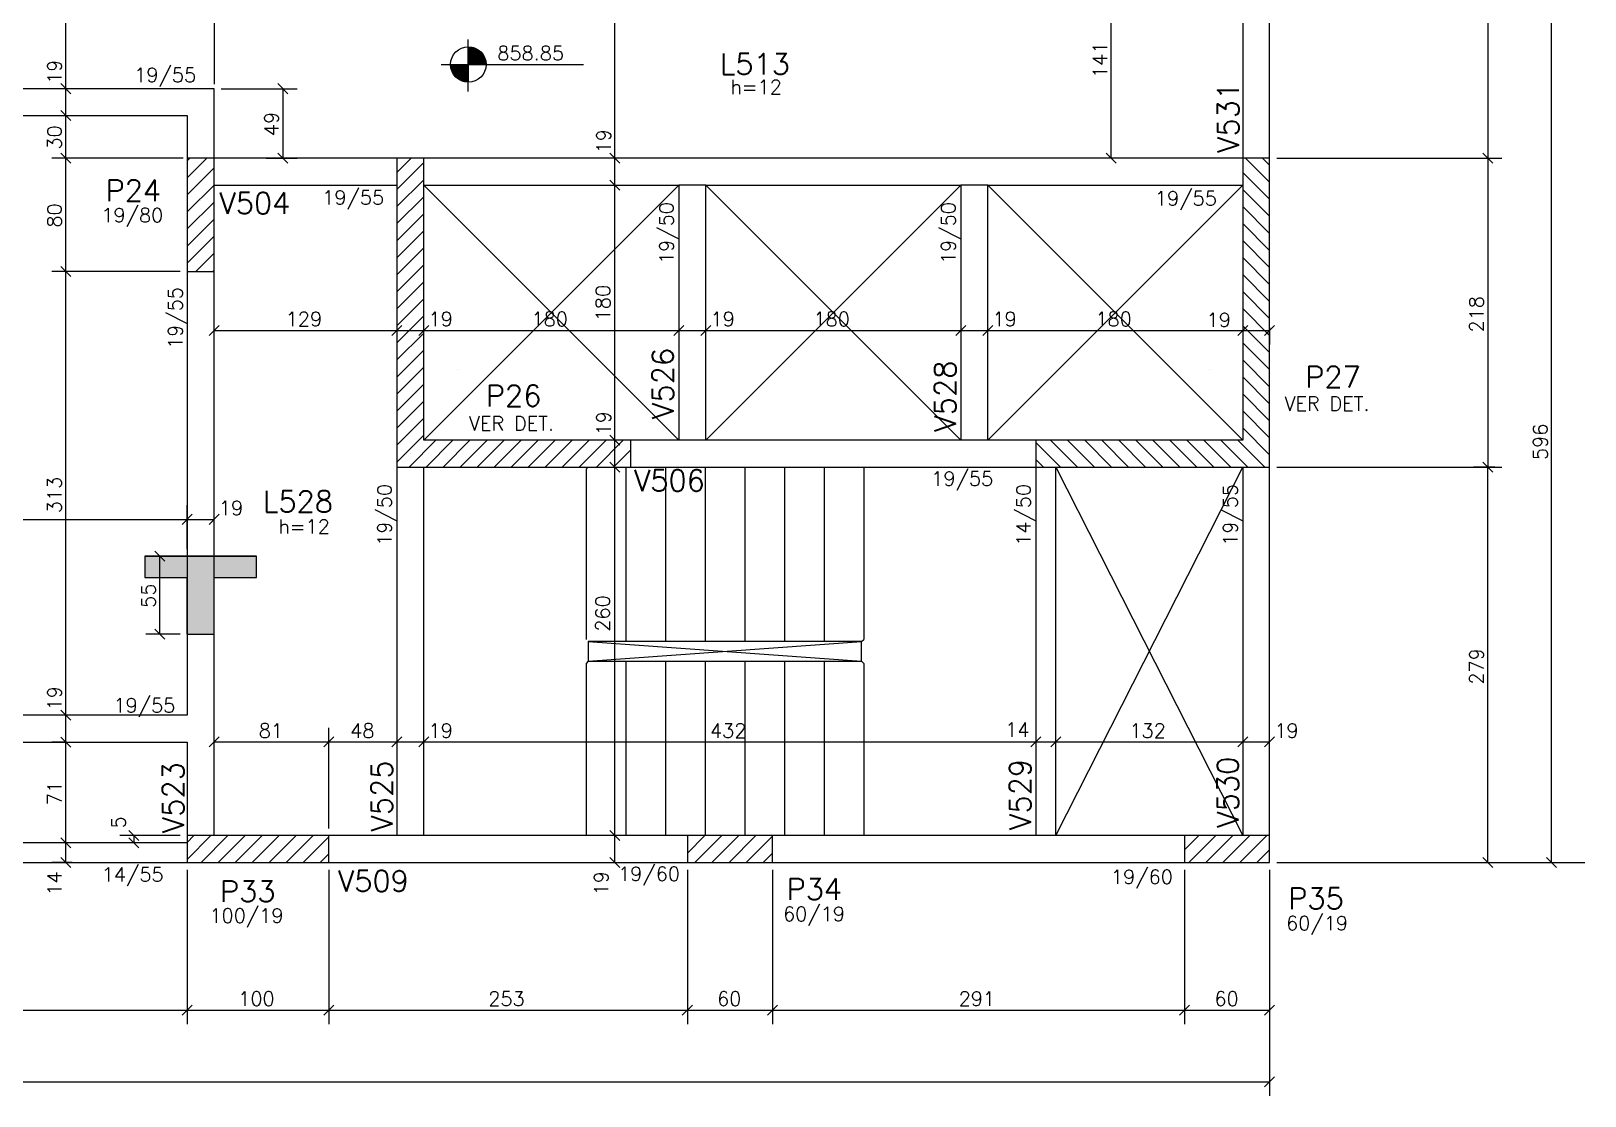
# Model space of a CAD drawing. Extents: x 715 to 5965, y 191 to 4191.
# Drawn here: x 3879 to 4976, y 2524 to 3275 of the extents above; entities that cross this region are included whole.
import ezdxf

# ---------------------------------------------------------------- set-up
doc = ezdxf.new("R2010")
doc.units = 0
doc.header["$MEASUREMENT"] = 0
for name, color, linetype in [('1', 1, 'CONTINUOUS'), ('2', 2, 'CONTINUOUS'), ('3', 3, 'CONTINUOUS'), ('4', 4, 'CONTINUOUS'), ('6', 6, 'CONTINUOUS'), ('7', 7, 'CONTINUOUS'), ('8', 8, 'CONTINUOUS'), ('9', 9, 'CONTINUOUS')]:
    doc.layers.add(name, color=color, linetype=linetype)
doc.styles.get("Standard").update_dxf_attribs({"font": 'ROMANS.SHX'})

msp = doc.modelspace()

# ---------------------------------------------------------------- linework, layer by layer
at = {"layer": '1', "linetype": 'Continuous'}
for p, q in [((4156.1105, 2986.6155), (4336.1105, 3166.6155)), ((4156.1105, 3166.6155), (4336.1105, 2986.6155)), ((4156.1105, 2986.6155), (4336.1105, 3166.6155)), ((4156.1105, 3166.6155), (4336.1105, 2986.6155)), ((4355.1105, 2986.6155), (4535.1105, 3166.6155)), ((4355.1105, 3166.6155), (4535.1105, 2986.6155)), ((4355.1105, 2986.6155), (4535.1105, 3166.6155)), ((4355.1105, 3166.6155), (4535.1105, 2986.6155)), ((4554.1105, 2986.6155), (4734.1105, 3166.6155)), ((4554.1105, 3166.6155), (4734.1105, 2986.6155)), ((4554.1105, 2986.6155), (4734.1105, 3166.6155)), ((4554.1105, 3166.6155), (4734.1105, 2986.6155)), ((4602.1105, 2707.6155), (4734.1105, 2967.6155)), ((4602.1105, 2967.6155), (4734.1105, 2707.6155)), ((4602.1105, 2707.6155), (4734.1105, 2967.6155)), ((4602.1105, 2967.6155), (4734.1105, 2707.6155))]:
    msp.add_line(p, q, dxfattribs=at)
at = {"layer": '2', "linetype": 'Continuous'}
for p, q in [((3906.987279, 3231.079966), (3899.916211, 3238.151034)), ((3906.987279, 3231.079966), (3899.916211, 3238.151034)), ((4053.074658, 3238.151034), (4060.145726, 3231.079966)), ((3906.987279, 3212.079966), (3899.916211, 3219.151034)), ((3906.987279, 3212.079966), (3899.916211, 3219.151034)), ((3906.987279, 3182.079966), (3899.916211, 3189.151034)), ((3906.987279, 3182.079966), (3899.916211, 3189.151034)), ((4053.074658, 3189.151034), (4060.145726, 3182.079966)), ((4294.530828, 3182.079966), (4287.45976, 3189.151034)), ((4294.530828, 3182.079966), (4287.45976, 3189.151034)), ((4644.854657, 3182.079966), (4637.783589, 3189.151034)), ((4903.570832, 3189.151034), (4910.641899, 3182.079966)), ((4903.570832, 3189.151034), (4910.641899, 3182.079966)), ((4294.530828, 3163.079966), (4287.45976, 3170.151034)), ((4294.530828, 3163.079966), (4287.45976, 3170.151034)), ((3998.6105, 3155.6155), (3998.6105, 3155.6155)), ((3906.987279, 3102.079966), (3899.916211, 3109.151034)), ((3906.987279, 3102.079966), (3899.916211, 3109.151034)), ((4004.574966, 3060.53655), (4011.646034, 3067.607618)), ((4004.574966, 3060.53655), (4011.646034, 3067.607618)), ((4133.574966, 3060.53655), (4140.646034, 3067.607618)), ((4133.574966, 3060.53655), (4140.646034, 3067.607618)), ((4152.574966, 3060.53655), (4159.646034, 3067.607618)), ((4152.574966, 3060.53655), (4159.646034, 3067.607618)), ((4332.574966, 3060.53655), (4339.646034, 3067.607618)), ((4332.574966, 3060.53655), (4339.646034, 3067.607618)), ((4351.574966, 3060.53655), (4358.646034, 3067.607618)), ((4351.574966, 3060.53655), (4358.646034, 3067.607618)), ((4531.574966, 3060.53655), (4538.646034, 3067.607618)), ((4531.574966, 3060.53655), (4538.646034, 3067.607618)), ((4550.574966, 3060.53655), (4557.646034, 3067.607618)), ((4550.574966, 3060.53655), (4557.646034, 3067.607618)), ((4730.574966, 3060.53655), (4737.646034, 3067.607618)), ((4730.574966, 3060.53655), (4737.646034, 3067.607618)), ((4749.574966, 3060.53655), (4756.646034, 3067.607618)), ((4749.574966, 3060.53655), (4756.646034, 3067.607618)), ((4756.646034, 3067.607618), (4749.574966, 3060.53655)), ((4179.701159, 3036.706159), (4179.701159, 3036.706159)), ((4710.519841, 3036.706159), (4710.519841, 3036.706159)), ((4294.530828, 2983.079966), (4287.45976, 2990.151034)), ((4294.530828, 2983.079966), (4287.45976, 2990.151034)), ((4146.6105, 2977.1155), (4146.6105, 2977.1155)), ((4294.530828, 2964.079966), (4287.45976, 2971.151034)), ((4294.530828, 2964.079966), (4287.45976, 2971.151034)), ((4910.641899, 2964.079966), (4903.570832, 2971.151034)), ((4910.641899, 2964.079966), (4903.570832, 2971.151034)), ((4910.641899, 2964.079966), (4903.570832, 2971.151034)), ((4903.570832, 2971.151034), (4910.641899, 2964.079966)), ((3985.574966, 2927.242188), (3992.646034, 2934.313256)), ((3985.574966, 2927.242188), (3992.646034, 2934.313256)), ((4004.574966, 2927.242188), (4011.646034, 2934.313256)), ((3973.331418, 2901.29555), (3966.260351, 2908.366618)), ((3973.331418, 2846.29555), (3966.260351, 2853.366618)), ((3906.987279, 2789.079966), (3899.916211, 2796.151034)), ((3906.987279, 2789.079966), (3899.916211, 2796.151034)), ((3906.987279, 2770.079966), (3899.916211, 2777.151034)), ((3906.987279, 2770.079966), (3899.916211, 2777.151034)), ((4004.574966, 2770.191359), (4011.646034, 2777.262427)), ((4085.574966, 2770.191359), (4092.646034, 2777.262427)), ((4085.574966, 2770.191359), (4092.646034, 2777.262427)), ((4133.574966, 2770.191359), (4140.646034, 2777.262427)), ((4133.574966, 2770.191359), (4140.646034, 2777.262427)), ((4152.574966, 2770.191359), (4159.646034, 2777.262427)), ((4152.574966, 2770.191359), (4159.646034, 2777.262427)), ((4584.574966, 2770.191359), (4591.646034, 2777.262427)), ((4584.574966, 2770.191359), (4591.646034, 2777.262427)), ((4598.574966, 2770.191359), (4605.646034, 2777.262427)), ((4598.574966, 2770.191359), (4605.646034, 2777.262427)), ((4730.574966, 2770.191359), (4737.646034, 2777.262427)), ((4730.574966, 2770.191359), (4737.646034, 2777.262427)), ((4749.574966, 2770.191359), (4756.646034, 2777.262427)), ((3947.974139, 2711.151034), (3955.045207, 2704.079966)), ((4294.530828, 2704.079966), (4287.45976, 2711.151034)), ((4294.530828, 2704.079966), (4287.45976, 2711.151034)), ((3906.987279, 2699.079966), (3899.916211, 2706.151034)), ((3906.987279, 2699.079966), (3899.916211, 2706.151034)), ((3947.974139, 2706.151034), (3955.045207, 2699.079966)), ((4039.1105, 2698.1155), (4039.1105, 2698.1155)), ((4372.1105, 2698.1155), (4372.1105, 2698.1155)), ((4723.1105, 2698.1155), (4723.1105, 2698.1155)), ((3906.987279, 2685.079966), (3899.916211, 2692.151034)), ((4294.530828, 2685.079966), (4287.45976, 2692.151034)), ((4910.641899, 2685.079966), (4903.570832, 2692.151034)), ((4955.689428, 2685.079966), (4948.61836, 2692.151034)), ((3985.574966, 2581.028585), (3992.646034, 2588.099652)), ((3985.574966, 2581.028585), (3992.646034, 2588.099652)), ((4085.574966, 2581.028585), (4092.646034, 2588.099652)), ((4085.574966, 2581.028585), (4092.646034, 2588.099652)), ((4338.574966, 2581.028585), (4345.646034, 2588.099652)), ((4338.574966, 2581.028585), (4345.646034, 2588.099652)), ((4398.574966, 2581.028585), (4405.646034, 2588.099652)), ((4398.574966, 2581.028585), (4405.646034, 2588.099652)), ((4689.574966, 2581.028585), (4696.646034, 2588.099652)), ((4689.574966, 2581.028585), (4696.646034, 2588.099652)), ((4749.574966, 2581.028585), (4756.646034, 2588.099652)), ((4749.574966, 2530.465197), (4756.646034, 2537.536265))]:
    msp.add_line(p, q, dxfattribs=at)
at = {"layer": '3', "linetype": 'Continuous'}
for p, q in [((4187.52005, 3232.551728), (4187.52005, 3269.406784)), ((4187.52005, 3264.15836), (4187.52005, 3239.15836)), ((4187.52005, 3263.551013), (4191.369175, 3263.551013)), ((4187.52005, 3262.758164), (4193.268513, 3262.758164)), ((4187.52005, 3261.965314), (4194.592308, 3261.965314)), ((4187.52005, 3261.172453), (4195.627569, 3261.172453)), ((4187.52005, 3260.379664), (4196.474909, 3260.379664)), ((4187.52005, 3259.586815), (4197.183918, 3259.586815)), ((4187.52005, 3258.793954), (4197.783255, 3258.793954)), ((4187.52005, 3258.001105), (4198.291277, 3258.001105)), ((4168.471157, 3251.65836), (4268.85792, 3251.65836)), ((4187.520003, 3250.865559), (4175.020003, 3250.865559)), ((4175.02005, 3251.65836), (4200.02005, 3251.65836)), ((4187.520003, 3250.07271), (4175.120997, 3250.07271)), ((4187.520003, 3249.279861), (4175.24836, 3249.279861)), ((4187.520003, 3248.487012), (4175.428986, 3248.487012)), ((4187.520003, 3247.69421), (4175.665259, 3247.69421)), ((4187.520003, 3246.901313), (4175.960564, 3246.901313)), ((4187.52005, 3257.208256), (4198.720431, 3257.208256)), ((4187.52005, 3256.415407), (4199.079489, 3256.415407)), ((4187.52005, 3255.622558), (4199.374794, 3255.622558)), ((4187.52005, 3254.829756), (4199.611067, 3254.829756)), ((4187.52005, 3254.036907), (4199.791645, 3254.036907)), ((4187.52005, 3253.244058), (4199.919056, 3253.244058)), ((4187.52005, 3252.451209), (4200.02005, 3252.451209)), ((4187.520003, 3246.108512), (4176.319622, 3246.108512)), ((4187.520003, 3245.315663), (4176.748776, 3245.315663)), ((4187.520003, 3244.522814), (4177.256798, 3244.522814)), ((4187.520003, 3243.729965), (4177.856182, 3243.729965)), ((4187.520003, 3242.937163), (4178.565144, 3242.937163)), ((4187.520003, 3242.144255), (4179.412483, 3242.144255)), ((4187.520003, 3241.351453), (4180.447745, 3241.351453)), ((4187.520003, 3240.558604), (4181.77154, 3240.558604)), ((4187.520003, 3239.765755), (4183.670925, 3239.765755)), ((3989.1105, 3171.695061), (4003.030939, 3185.6155)), ((3989.1105, 3183.715876), (3991.010124, 3185.6155)), ((4137.1105, 3175.445278), (4147.280722, 3185.6155)), ((4137.1105, 3163.424462), (4156.1105, 3182.424462)), ((4736.10177, 3185.6155), (4753.1105, 3168.60677)), ((4748.122585, 3185.6155), (4753.1105, 3180.627585)), ((3989.1105, 3159.674246), (4008.1105, 3178.674246)), ((4137.1105, 3151.403647), (4156.1105, 3170.403647)), ((4734.1105, 3175.585954), (4753.1105, 3156.585954)), ((3989.1105, 3147.65343), (4008.1105, 3166.65343)), ((4734.1105, 3163.565139), (4753.1105, 3144.565139)), ((3989.1105, 3135.632615), (4008.1105, 3154.632615)), ((4137.1105, 3139.382832), (4156.1105, 3158.382832)), ((4734.1105, 3151.544324), (4753.1105, 3132.544324)), ((3989.1105, 3123.6118), (4008.1105, 3142.6118)), ((4137.1105, 3127.362016), (4156.1105, 3146.362016)), ((4734.1105, 3139.523509), (4753.1105, 3120.523509)), ((3989.1105, 3111.590985), (4008.1105, 3130.590985)), ((4137.1105, 3115.341201), (4156.1105, 3134.341201)), ((4734.1105, 3127.502693), (4753.1105, 3108.502693)), ((3995.155831, 3105.6155), (4008.1105, 3118.570169)), ((4137.1105, 3103.320386), (4156.1105, 3122.320386)), ((4734.1105, 3115.481878), (4753.1105, 3096.481878)), ((4007.176646, 3105.6155), (4008.1105, 3106.549354)), ((4137.1105, 3091.299571), (4156.1105, 3110.299571)), ((4137.1105, 3079.278755), (4156.1105, 3098.278755)), ((4734.1105, 3103.461063), (4753.1105, 3084.461063)), ((4137.1105, 3067.25794), (4156.1105, 3086.25794)), ((4734.1105, 3091.440247), (4753.1105, 3072.440247)), ((4137.1105, 3055.237125), (4156.1105, 3074.237125)), ((4734.1105, 3079.419432), (4753.1105, 3060.419432)), ((4137.1105, 3043.21631), (4156.1105, 3062.21631)), ((4734.1105, 3067.398617), (4753.1105, 3048.398617)), ((4137.1105, 3031.195494), (4156.1105, 3050.195494)), ((4734.1105, 3055.377802), (4753.1105, 3036.377802)), ((4137.1105, 3019.174679), (4156.1105, 3038.174679)), ((4734.1105, 3043.356986), (4753.1105, 3024.356986)), ((4734.1105, 3031.336171), (4753.1105, 3012.336171)), ((4137.1105, 3007.153864), (4156.1105, 3026.153864)), ((4734.1105, 3019.315356), (4753.1105, 3000.315356)), ((4137.1105, 2995.133048), (4156.1105, 3014.133048)), ((4734.1105, 3007.29454), (4753.1105, 2988.29454)), ((4137.1105, 2983.112233), (4156.1105, 3002.112233)), ((4734.1105, 2995.273725), (4753.1105, 2976.273725)), ((4137.1105, 2971.091418), (4156.1105, 2990.091418)), ((4145.655397, 2967.6155), (4164.655397, 2986.6155)), ((4157.676213, 2967.6155), (4176.676213, 2986.6155)), ((4169.697028, 2967.6155), (4188.697028, 2986.6155)), ((4181.717843, 2967.6155), (4200.717843, 2986.6155)), ((4193.738659, 2967.6155), (4212.738659, 2986.6155)), ((4205.759474, 2967.6155), (4224.759474, 2986.6155)), ((4217.780289, 2967.6155), (4236.780289, 2986.6155)), ((4229.801104, 2967.6155), (4248.801104, 2986.6155)), ((4241.82192, 2967.6155), (4260.82192, 2986.6155)), ((4253.842735, 2967.6155), (4272.842735, 2986.6155)), ((4265.86355, 2967.6155), (4284.86355, 2986.6155)), ((4277.884366, 2967.6155), (4296.884366, 2986.6155)), ((4588.1105, 2985.003127), (4605.498127, 2967.6155)), ((4598.518942, 2986.6155), (4617.518942, 2967.6155)), ((4610.539757, 2986.6155), (4629.539757, 2967.6155)), ((4622.560572, 2986.6155), (4641.560572, 2967.6155)), ((4634.581388, 2986.6155), (4653.581388, 2967.6155)), ((4646.602203, 2986.6155), (4665.602203, 2967.6155)), ((4658.623018, 2986.6155), (4677.623018, 2967.6155)), ((4670.643833, 2986.6155), (4689.643833, 2967.6155)), ((4682.664649, 2986.6155), (4701.664649, 2967.6155)), ((4694.685464, 2986.6155), (4713.685464, 2967.6155)), ((4706.706279, 2986.6155), (4725.706279, 2967.6155)), ((4718.727095, 2986.6155), (4737.727095, 2967.6155)), ((4730.74791, 2986.6155), (4749.74791, 2967.6155)), ((4289.905181, 2967.6155), (4302.1105, 2979.820819)), ((4588.1105, 2972.982311), (4593.477311, 2967.6155)), ((4301.925996, 2967.6155), (4302.1105, 2967.800004)), ((3989.1105, 2690.86245), (4005.86355, 2707.6155)), ((3989.1105, 2702.883265), (3993.842735, 2707.6155)), ((3998.884366, 2688.6155), (4017.884366, 2707.6155)), ((4010.905181, 2688.6155), (4029.905181, 2707.6155)), ((4022.925996, 2688.6155), (4041.925996, 2707.6155)), ((4034.946811, 2688.6155), (4053.946811, 2707.6155)), ((4046.967627, 2688.6155), (4065.967627, 2707.6155)), ((4058.988442, 2688.6155), (4077.988442, 2707.6155)), ((4071.009257, 2688.6155), (4089.1105, 2706.716743)), ((4342.1105, 2695.258807), (4354.467193, 2707.6155)), ((4342.1105, 2707.279622), (4342.446378, 2707.6155)), ((4347.488009, 2688.6155), (4366.488009, 2707.6155)), ((4359.508824, 2688.6155), (4378.508824, 2707.6155)), ((4371.529639, 2688.6155), (4390.529639, 2707.6155)), ((4383.550455, 2688.6155), (4402.1105, 2707.175545)), ((4693.1105, 2697.655163), (4703.070837, 2707.6155)), ((4696.091652, 2688.6155), (4715.091652, 2707.6155)), ((4708.112467, 2688.6155), (4727.112467, 2707.6155)), ((4720.133282, 2688.6155), (4739.133282, 2707.6155)), ((4732.154098, 2688.6155), (4751.154098, 2707.6155)), ((4083.030072, 2688.6155), (4089.1105, 2694.695928)), ((4395.57127, 2688.6155), (4402.1105, 2695.15473)), ((4744.174913, 2688.6155), (4753.1105, 2697.551087))]:
    msp.add_line(p, q, dxfattribs=at)
for points in [[(4734.1105, 3326.6155), (4734.1105, 3185.6155)], [(4753.1105, 3185.6155), (4753.1105, 3326.6155)], [(4008.1105, 3234.6155), (3571.1105, 3234.6155)], [(4008.1105, 3185.6155), (4008.1105, 3234.6155)], [(3571.1105, 3215.6155), (3989.1105, 3215.6155)], [(3989.1105, 3215.6155), (3989.1105, 3185.6155)], [(4137.1105, 3185.6155), (4008.1105, 3185.6155)], [(4345.6105, 3185.6155), (4156.1105, 3185.6155)], [(4544.6105, 3185.6155), (4345.6105, 3185.6155)], [(4734.1105, 3185.6155), (4544.6105, 3185.6155)], [(4008.1105, 3166.6155), (4137.1105, 3166.6155)], [(4156.1105, 3166.6155), (4336.1105, 3166.6155)], [(4336.1105, 3166.6155), (4336.1105, 2986.6155)], [(4355.1105, 3166.6155), (4336.1105, 3166.6155)], [(4355.1105, 3166.6155), (4535.1105, 3166.6155)], [(4355.1105, 2986.6155), (4355.1105, 3166.6155)], [(4535.1105, 3166.6155), (4535.1105, 2986.6155)], [(4554.1105, 3166.6155), (4535.1105, 3166.6155)], [(4554.1105, 3166.6155), (4734.1105, 3166.6155)], [(4554.1105, 2986.6155), (4554.1105, 3166.6155)], [(3989.1105, 3105.6155), (3989.1105, 2792.6155)], [(4008.1105, 2790.337739), (4008.1105, 3105.6155)], [(4336.1105, 2986.6155), (4302.1105, 2986.6155)], [(4355.1105, 2986.6155), (4336.1105, 2986.6155)], [(4535.1105, 2986.6155), (4355.1105, 2986.6155)], [(4554.1105, 2986.6155), (4535.1105, 2986.6155)], [(4588.1105, 2986.6155), (4554.1105, 2986.6155)], [(4137.1105, 2967.6155), (4137.1105, 2707.6155)], [(4156.1105, 2707.6155), (4156.1105, 2967.6155)], [(4302.1105, 2967.6155), (4345.6105, 2967.6155)], [(4345.6105, 2967.6155), (4544.6105, 2967.6155)], [(4544.6105, 2967.6155), (4588.1105, 2967.6155)], [(4588.1105, 2967.6155), (4588.1105, 2707.6155)], [(4602.1105, 2707.6155), (4602.1105, 2967.6155)], [(4734.1105, 2967.6155), (4734.1105, 2707.6155)], [(4753.1105, 2707.6155), (4753.1105, 2967.6155)], [(3989.1105, 2792.6155), (3571.1105, 2792.6155)], [(4008.1105, 2707.6155), (4008.1105, 2790.337739)], [(3571.1105, 2773.6155), (3989.1105, 2773.6155)], [(3989.1105, 2773.6155), (3989.1105, 2707.6155)], [(3989.1105, 2702.6155), (3573.6105, 2702.6155)], [(4137.1105, 2707.6155), (4089.1105, 2707.6155)], [(4156.1105, 2707.6155), (4137.1105, 2707.6155)], [(4342.1105, 2707.6155), (4156.1105, 2707.6155)], [(4588.1105, 2707.6155), (4402.1105, 2707.6155)], [(4602.1105, 2707.6155), (4588.1105, 2707.6155)], [(4693.1105, 2707.6155), (4602.1105, 2707.6155)], [(3573.6105, 2688.6155), (3989.1105, 2688.6155)], [(4089.1105, 2688.6155), (4146.6105, 2688.6155)], [(4146.6105, 2688.6155), (4342.1105, 2688.6155)], [(4402.1105, 2688.6155), (4595.1105, 2688.6155)], [(4595.1105, 2688.6155), (4693.1105, 2688.6155)]]:
    msp.add_lwpolyline(points, dxfattribs=at)
msp.add_circle((4187.52005, 3251.65836), 12.5, dxfattribs=at)
at = {"layer": '6', "linetype": 'Continuous'}
for p, q in [((3959.1105, 2904.831084), (3989.1105, 2904.831084)), ((3989.1105, 2904.831084), (4008.1105, 2904.831084)), ((4008.1105, 2904.831084), (4038.1105, 2904.831084)), ((3959.1105, 2889.831084), (3989.1105, 2889.831084)), ((3989.1105, 2849.831084), (3989.1105, 2889.831084)), ((4008.1105, 2849.831084), (4008.1105, 2889.831084)), ((4008.1105, 2889.831084), (4038.1105, 2889.831084)), ((3989.1105, 2849.831084), (4008.1105, 2849.831084))]:
    msp.add_line(p, q, dxfattribs=at)
at = {"layer": '7', "linetype": 'Continuous'}
for points in [[(3989.1105, 3105.6155), (4008.1105, 3105.6155), (4008.1105, 3185.6155), (3989.1105, 3185.6155), (3989.1105, 3105.6155)], [(4137.1105, 2967.6155), (4302.1105, 2967.6155), (4302.1105, 2986.6155), (4156.1105, 2986.6155), (4156.1105, 3185.6155), (4137.1105, 3185.6155), (4137.1105, 2967.6155)], [(4753.1105, 2967.6155), (4753.1105, 3185.6155), (4734.1105, 3185.6155), (4734.1105, 2986.6155), (4588.1105, 2986.6155), (4588.1105, 2967.6155), (4753.1105, 2967.6155)], [(3989.1105, 2688.6155), (4089.1105, 2688.6155), (4089.1105, 2707.6155), (3989.1105, 2707.6155), (3989.1105, 2688.6155)], [(4342.1105, 2688.6155), (4402.1105, 2688.6155), (4402.1105, 2707.6155), (4342.1105, 2707.6155), (4342.1105, 2688.6155)], [(4693.1105, 2688.6155), (4753.1105, 2688.6155), (4753.1105, 2707.6155), (4693.1105, 2707.6155), (4693.1105, 2688.6155)]]:
    msp.add_lwpolyline(points, dxfattribs=at)
at = {"layer": '8', "linetype": 'Continuous'}
msp.add_lwpolyline([(3959.1105, 2904.831084), (3959.1105, 2889.831084), (3989.1105, 2889.831084), (3989.1105, 2849.831084), (4008.1105, 2849.831084), (4008.1105, 2889.831084), (4038.1105, 2889.831084), (4038.1105, 2904.831084), (3959.1105, 2904.831084)], dxfattribs=at)
for points in [[(3959.1105, 2904.831084), (3959.1105, 2889.831084), (3989.1105, 2889.831084)], [(3959.1105, 2904.831084), (3989.1105, 2889.831084), (4038.1105, 2904.831084)], [(4008.1105, 2889.831084), (4038.1105, 2904.831084), (3989.1105, 2889.831084)], [(4008.1105, 2889.831084), (4038.1105, 2889.831084), (4038.1105, 2904.831084)], [(4008.1105, 2889.831084), (3989.1105, 2889.831084), (3989.1105, 2849.831084)], [(4008.1105, 2889.831084), (3989.1105, 2849.831084), (4008.1105, 2849.831084)]]:
    msp.add_solid(points, dxfattribs=at)
at = {"layer": '9', "linetype": 'Continuous'}
for p, q in [((4008.1105, 3400.6155), (4008.1105, 3237.800565)), ((4907.106366, 3405.6155), (4907.106366, 3185.6155)), ((3903.451745, 3234.6155), (3903.451745, 3386.6155)), ((4290.995294, 3185.6155), (4290.995294, 3386.6155)), ((4641.319123, 3185.6155), (4641.319123, 3326.6155)), ((4952.153894, 2688.6155), (4952.153894, 3284.6155)), ((3901.118823, 3234.6155), (3893.451745, 3234.6155)), ((3903.451745, 3215.6155), (3903.451745, 3234.6155)), ((4013.1105, 3234.6155), (4066.610192, 3234.6155)), ((4056.610192, 3234.6155), (4056.610192, 3185.6155)), ((3901.523949, 3215.6155), (3913.451745, 3215.6155)), ((3903.451745, 3185.6155), (3903.451745, 3215.6155)), ((3986.342765, 3185.6155), (3893.451745, 3185.6155)), ((3903.451745, 3105.6155), (3903.451745, 3185.6155)), ((4044.784624, 3185.6155), (4066.610192, 3185.6155)), ((4290.995294, 3166.6155), (4290.995294, 3185.6155)), ((4648.402413, 3185.6155), (4631.319123, 3185.6155)), ((4758.1105, 3185.6155), (4917.106366, 3185.6155)), ((4907.106366, 3185.6155), (4907.106366, 2967.6155)), ((4290.995294, 2986.6155), (4290.995294, 3166.6155)), ((3984.1105, 3105.6155), (3893.451745, 3105.6155)), ((3903.451745, 2792.6155), (3903.451745, 3105.6155)), ((4008.1105, 3064.072084), (4137.1105, 3064.072084)), ((4137.1105, 3064.072084), (4156.1105, 3064.072084)), ((4156.1105, 3064.072084), (4336.1105, 3064.072084)), ((4336.1105, 3064.072084), (4355.1105, 3064.072084)), ((4355.1105, 3064.072084), (4535.1105, 3064.072084)), ((4535.1105, 3064.072084), (4554.1105, 3064.072084)), ((4554.1105, 3064.072084), (4734.1105, 3064.072084)), ((4734.1105, 3064.072084), (4753.1105, 3064.072084)), ((4753.1105, 3066.194459), (4753.1105, 3054.072084)), ((4290.995294, 2967.6155), (4290.995294, 2986.6155)), ((4272.1105, 2967.6155), (4270.6105, 2966.1155)), ((4270.6105, 2966.1155), (4270.6105, 2846.1155)), ((4294.530828, 2964.079966), (4287.45976, 2971.151034)), ((4294.530828, 2964.079966), (4287.45976, 2971.151034)), ((4294.530828, 2964.079966), (4287.45976, 2971.151034)), ((4294.530828, 2964.079966), (4287.45976, 2971.151034)), ((4290.995294, 2707.6155), (4290.995294, 2967.6155)), ((4290.995294, 2707.6155), (4290.995294, 2967.6155)), ((4290.995294, 2707.6155), (4290.995294, 2967.6155)), ((4298.6105, 2967.6155), (4298.6105, 2844.6155)), ((4326.6105, 2967.6155), (4326.6105, 2844.6155)), ((4354.6105, 2967.6155), (4354.6105, 2844.6155)), ((4382.6105, 2967.6155), (4382.6105, 2844.6155)), ((4410.6105, 2967.6155), (4410.6105, 2844.6155)), ((4438.6105, 2967.6155), (4438.6105, 2844.6155)), ((4466.6105, 2967.6155), (4466.6105, 2846.1155)), ((4758.1105, 2967.6155), (4917.106366, 2967.6155)), ((4885.634426, 2967.6155), (4917.106366, 2967.6155)), ((4912.106366, 2967.6155), (4897.106366, 2967.6155)), ((4907.106366, 2688.6155), (4907.106366, 2967.6155)), ((3989.1105, 2909.831084), (3989.1105, 2940.777722)), ((4008.1105, 2935.547149), (4008.1105, 2940.777722)), ((3571.1105, 2930.777722), (3989.1105, 2930.777722)), ((3989.1105, 2930.777722), (4008.1105, 2930.777722)), ((3984.1105, 2904.831084), (3959.795885, 2904.831084)), ((3969.795885, 2849.831084), (3969.795885, 2904.831084)), ((3984.1105, 2849.831084), (3959.795885, 2849.831084)), ((4272.1105, 2844.6155), (4465.1105, 2830.6155)), ((4272.1105, 2830.6155), (4465.1105, 2844.6155)), ((4465.1105, 2844.6155), (4466.6105, 2846.1155)), ((4272.1105, 2830.6155), (4270.6105, 2829.1155)), ((4298.6105, 2830.6155), (4298.6105, 2707.6155)), ((4326.6105, 2830.6155), (4326.6105, 2707.6155)), ((4354.6105, 2830.6155), (4354.6105, 2707.6155)), ((4382.6105, 2830.6155), (4382.6105, 2707.6155)), ((4410.6105, 2830.6155), (4410.6105, 2707.6155)), ((4438.6105, 2830.6155), (4438.6105, 2707.6155)), ((4465.1105, 2830.6155), (4466.6105, 2829.1155)), ((4270.6105, 2829.1155), (4270.6105, 2707.6155)), ((4466.6105, 2829.1155), (4466.6105, 2707.6155)), ((3898.735304, 2792.6155), (3893.451745, 2792.6155)), ((3903.451745, 2773.6155), (3903.451745, 2792.6155)), ((4089.1105, 2712.6155), (4089.1105, 2783.726893)), ((3903.839382, 2773.6155), (3893.451745, 2773.6155)), ((3903.451745, 2702.6155), (3903.451745, 2773.6155)), ((4008.1105, 2773.726893), (4089.1105, 2773.726893)), ((4089.1105, 2773.726893), (4137.1105, 2773.726893)), ((4137.1105, 2773.726893), (4156.1105, 2773.726893)), ((4156.1105, 2773.726893), (4588.1105, 2773.726893)), ((4588.1105, 2773.726893), (4602.1105, 2773.726893)), ((4602.1105, 2773.726893), (4734.1105, 2773.726893)), ((4734.1105, 2773.726893), (4753.1105, 2773.726893)), ((4294.530828, 2704.079966), (4287.45976, 2711.151034)), ((4294.530828, 2704.079966), (4287.45976, 2711.151034)), ((4294.530828, 2704.079966), (4287.45976, 2711.151034)), ((4294.530828, 2704.079966), (4287.45976, 2711.151034)), ((3906.95854, 2702.6155), (3893.451745, 2702.6155)), ((3903.451745, 2688.6155), (3903.451745, 2702.6155)), ((3984.1105, 2707.6155), (3941.509673, 2707.6155)), ((3963.698674, 2702.6155), (3941.509673, 2702.6155)), ((3951.509673, 2707.6155), (3951.509673, 2702.6155)), ((4290.995294, 2688.6155), (4290.995294, 2707.6155)), ((4372.1105, 2698.1155), (4372.1105, 2698.1155)), ((3907.80922, 2688.6155), (3893.451745, 2688.6155)), ((4758.1105, 2688.6155), (4917.106366, 2688.6155)), ((4912.106366, 2688.6155), (4975.649544, 2688.6155)), ((4912.106366, 2688.6155), (4962.153894, 2688.6155)), ((3989.1105, 2683.6155), (3989.1105, 2574.564119)), ((4089.1105, 2683.6155), (4089.1105, 2574.564119)), ((4342.1105, 2683.6155), (4342.1105, 2574.564119)), ((4402.1105, 2683.6155), (4402.1105, 2574.564119)), ((4693.1105, 2683.6155), (4693.1105, 2574.564119)), ((4753.1105, 2683.6155), (4753.1105, 2574.564119)), ((3573.6105, 2584.564119), (3989.1105, 2584.564119)), ((3989.1105, 2584.564119), (4089.1105, 2584.564119)), ((4089.1105, 2584.564119), (4342.1105, 2584.564119)), ((4342.1105, 2584.564119), (4402.1105, 2584.564119)), ((4402.1105, 2584.564119), (4693.1105, 2584.564119)), ((4693.1105, 2584.564119), (4753.1105, 2584.564119)), ((4753.1105, 2579.564119), (4753.1105, 2524.000731)), ((1379.6105, 2534.000731), (4753.1105, 2534.000731))]:
    msp.add_line(p, q, dxfattribs=at)
msp.add_lwpolyline([(4272.1105, 2830.6155), (4465.1105, 2830.6155), (4465.1105, 2844.6155), (4272.1105, 2844.6155), (4272.1105, 2830.6155)], dxfattribs=at)

# ---------------------------------------------------------------- texts
at = {"layer": '2', "linetype": 'Continuous'}
for s, p in [('141', (4638.319123, 3242.1155)), ('19', (3900.451745, 3237.94883)), ('49', (4053.610192, 3201.1155)), ('30', (3900.451745, 3191.6155)), ('19', (4287.995294, 3188.94883)), ('80', (3900.451745, 3136.6155)), ('180', (4287.557961, 3070.487489)), ('218', (4904.106366, 3062.6155)), ('19', (4287.995294, 2989.94883)), ('596', (4949.153894, 2972.6155)), ('313', (3900.451745, 2935.1155)), ('55', (3966.795885, 2868.331084)), ('260', (4287.341487, 2851.511246)), ('279', (4904.106366, 2814.1155)), ('19', (3900.451745, 2795.94883)), ('71', (3900.451745, 2729.1155)), ('5', (3945.590786, 2712.741372)), ('14', (3900.451745, 2665.28217)), ('19', (4286.326083, 2665.490821))]:
    msp.add_text(s, height=10, rotation=90, dxfattribs=at).set_placement(p)
for s, p in [('129', (4058.6105, 3067.072084)), ('19', (4159.44383, 3067.072084)), ('180', (4232.1105, 3067.072084)), ('19', (4358.44383, 3067.072084)), ('180', (4431.1105, 3067.072084)), ('19', (4557.44383, 3067.072084)), ('180', (4630.1105, 3067.072084)), ('19', (4708.58479, 3066.557471)), ('19', (4011.44383, 2933.777722)), ('81', (4039.6105, 2776.726893)), ('48', (4104.1105, 2776.726893)), ('19', (4159.44383, 2776.726893)), ('432', (4358.1105, 2776.726893)), ('14', (4566.419833, 2777.363154)), ('132', (4654.1105, 2776.726893)), ('19', (4756.44383, 2776.726893)), ('100', (4025.1105, 2587.564119)), ('253', (4201.6105, 2587.564119)), ('60', (4363.1105, 2587.564119)), ('291', (4533.6105, 2587.564119)), ('60', (4714.1105, 2587.564119))]:
    msp.add_text(s, height=10, dxfattribs=at).set_placement(p)
at = {"layer": '3', "linetype": 'Continuous'}
for s, p in [('858.85', (4207.946763, 3254.711285)), ('19/55', (3951.694872, 3239.311909)), ('h=12', (4372.410763, 3230.791335)), ('19/55', (4084.394287, 3152.809509)), ('19/55', (4672.129795, 3152.251885)), ('19/80', (3928.506117, 3140.425988)), ('VER DET.', (4763.568104, 3007.38443)), ('VER DET.', (4187.986599, 2993.45354)), ('19/55', (4514.287893, 2954.514739)), ('h=12', (4053.378353, 2920.672292)), ('19/55', (3937.027711, 2794.514257)), ('14/55', (3928.739525, 2675.253378)), ('19/60', (4293.210244, 2675.670044)), ('19/60', (4641.127751, 2673.565532)), ('100/19', (4004.773131, 2646.217458)), ('60/19', (4409.649231, 2647.392196)), ('60/19', (4764.713814, 2640.858212))]:
    msp.add_text(s, height=10, dxfattribs=at).set_placement(p)
for s, p in [('19/50', (4332.3605, 3110.91341)), ('19/50', (4531.3605, 3110.91341)), ('19/55', (3985.678951, 3050.976485)), ('19/50', (4133.3605, 2912.045919)), ('14/50', (4584.3605, 2912.045919)), ('19/55', (4730.3605, 2912.045919))]:
    msp.add_text(s, height=10, rotation=90, dxfattribs=at).set_placement(p)
at = {"layer": '4', "linetype": 'Continuous'}
for s, p in [('L513', (4365.018154, 3244.54171)), ('P24', (3931.4861, 3155.231406)), ('V504', (4011.799859, 3146.385063)), ('P27', (4778.232883, 3023.72798)), ('P26', (4199.889519, 3010.502812)), ('V506', (4304.361822, 2950.668185)), ('L528', (4042.52404, 2935.891717)), ('V509', (4095.424191, 2668.116181)), ('P34', (4412.149231, 2662.392196)), ('P33', (4012.257215, 2660.823558)), ('P35', (4766.204635, 2655.858212))]:
    msp.add_text(s, height=15, dxfattribs=at).set_placement(p)
for s, p in [('V531', (4731.365588, 3189.308264)), ('V526', (4332.3605, 3001.6155)), ('V528', (4531.660067, 2992.628488)), ('V523', (3986.644928, 2709.356777)), ('V525', (4133.892597, 2710.500303)), ('V529', (4584.592422, 2711.657035)), ('V530', (4731.045185, 2713.236166))]:
    msp.add_text(s, height=15, rotation=90, dxfattribs=at).set_placement(p)

doc.saveas('drawing.dxf')
